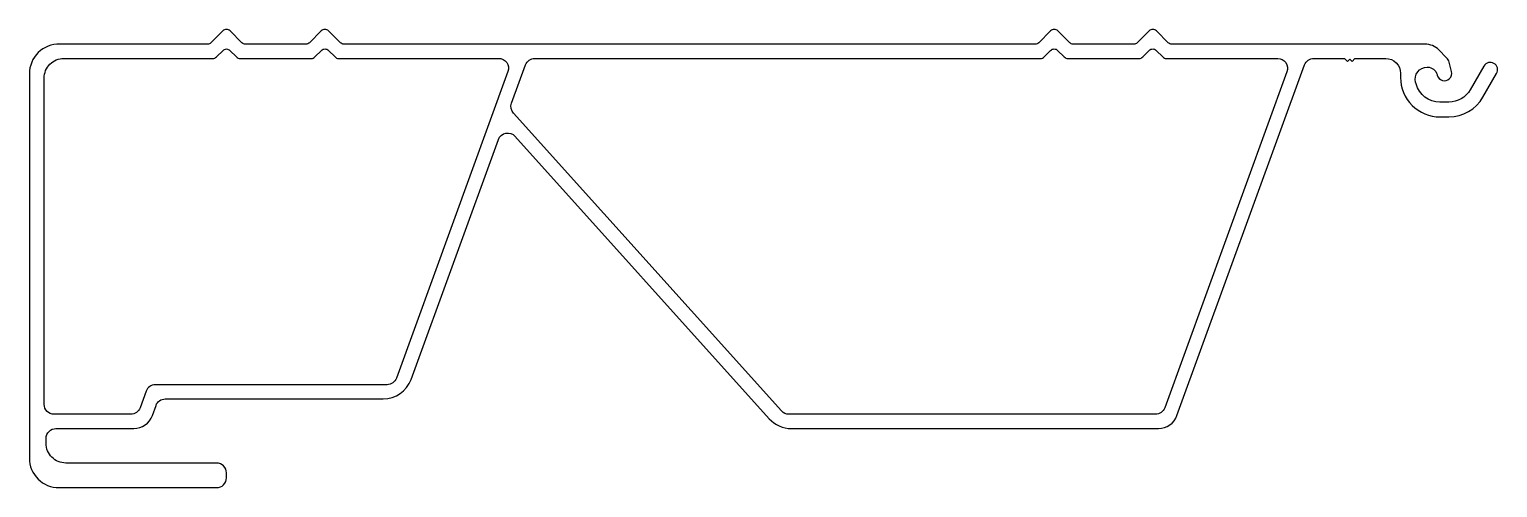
# Model space of a CAD drawing. Extents: x 900 to 1049, y -110 to -63.
import ezdxf

# ---------------------------------------------------------------- set-up
doc = ezdxf.new("R2010")
doc.units = 0
doc.layers.get('0').update_dxf_attribs({"linetype": 'CONTINUOUS'})

msp = doc.modelspace()

# ---------------------------------------------------------------- linework, layer by layer
for points in [[(899.89, -106.59, 0.414214), (902.89, -109.59), (918.89, -109.59, 0.414214), (919.89, -108.59), (919.89, -108.09, 0.414214), (918.89, -107.09), (903.59, -107.09, -0.414214), (901.59, -105.09), (901.59, -104.59, -0.414214), (902.59, -103.59), (910.49, -103.59, 0.315299), (912.37, -102.27), (912.74, -101.24, -0.315299), (913.68, -100.59), (935.8, -100.59, 0.315299), (938.62, -98.61), (947.49, -74.26, -0.565773), (949.17, -73.93), (974.98, -102.59, 0.212557), (977.21, -103.59), (1014.47, -103.59, 0.315299), (1016.35, -102.27), (1029.3, -66.69, -0.315299), (1030.24, -66.04), (1033.36, -66.04), (1033.66, -66.34), (1033.88, -66.11), (1034.11, -66.34), (1034.41, -66.04), (1037.53, -66.04, -0.414214), (1039.03, -67.54), (1039.03, -67.97, 0.414214), (1043.03, -71.97), (1043.94, -71.97, 0.267949), (1047.4, -69.97), (1048.79, -67.56, 1), (1047.49, -66.81), (1046.1, -69.22, -0.267949), (1043.94, -70.47), (1043.03, -70.47, -0.338887), (1040.62, -68.62), (1040.57, -68.44, -0.493778), (1041.73, -66.92), (1041.77, -66.92, -0.343076), (1042.74, -67.68), (1042.76, -67.73, 1), (1044.21, -67.36), (1043.97, -66.42, 0.134954), (1043.71, -65.96), (1042.93, -65.17, 0.198912), (1041.51, -64.59), (1015.81, -64.59, -0.198912), (1015.46, -64.44), (1014.26, -63.24, 0.414214), (1013.52, -63.24), (1012.32, -64.44, -0.198912), (1011.96, -64.59), (1005.81, -64.59, -0.198912), (1005.46, -64.44), (1004.26, -63.24, 0.414214), (1003.52, -63.24), (1002.32, -64.44, -0.198912), (1001.96, -64.59), (931.81, -64.59, -0.198912), (931.46, -64.44), (930.26, -63.24, 0.414214), (929.51, -63.24), (928.31, -64.44, -0.198912), (927.96, -64.59), (921.82, -64.59, -0.198912), (921.46, -64.44), (920.26, -63.24, 0.414214), (919.52, -63.24), (918.32, -64.44, -0.198912), (917.96, -64.59), (902.97, -64.59, 0.421859), (899.89, -67.59)], [(910.18, -102.14), (902.39, -102.14, -0.414214), (901.39, -101.14), (901.39, -68.04, -0.414214), (903.39, -66.04), (918.51, -66.04, 0.198912), (918.87, -65.89), (919.54, -65.22, -0.414214), (920.24, -65.22), (920.91, -65.89, 0.198912), (921.26, -66.04), (928.51, -66.04, 0.198912), (928.87, -65.89), (929.53, -65.22, -0.414214), (930.24, -65.22), (930.91, -65.89, 0.198912), (931.26, -66.04), (947.51, -66.03, -0.520567), (948.45, -67.37), (937.13, -98.48, -0.315299), (936.19, -99.14), (912.67, -99.14, 0.315299), (911.73, -99.79), (911.12, -101.48, -0.315299)], [(1027.51, -67.38), (1015.1, -101.48, -0.315299), (1014.16, -102.14), (976.96, -102.14, -0.212557), (976.22, -101.81), (949.02, -71.6, -0.277325), (948.82, -70.59), (950.24, -66.69, -0.315299), (951.18, -66.04), (1002.51, -66.04, 0.198912), (1002.87, -65.89), (1003.53, -65.22, -0.414214), (1004.24, -65.22), (1004.91, -65.89, 0.198912), (1005.26, -66.04), (1012.51, -66.04, 0.198912), (1012.87, -65.89), (1013.53, -65.22, -0.414214), (1014.24, -65.22), (1014.91, -65.89, 0.198912), (1015.26, -66.04), (1026.57, -66.04, -0.520567)]]:
    msp.add_lwpolyline(points, format="xyb", close=True)

doc.saveas('drawing.dxf')
